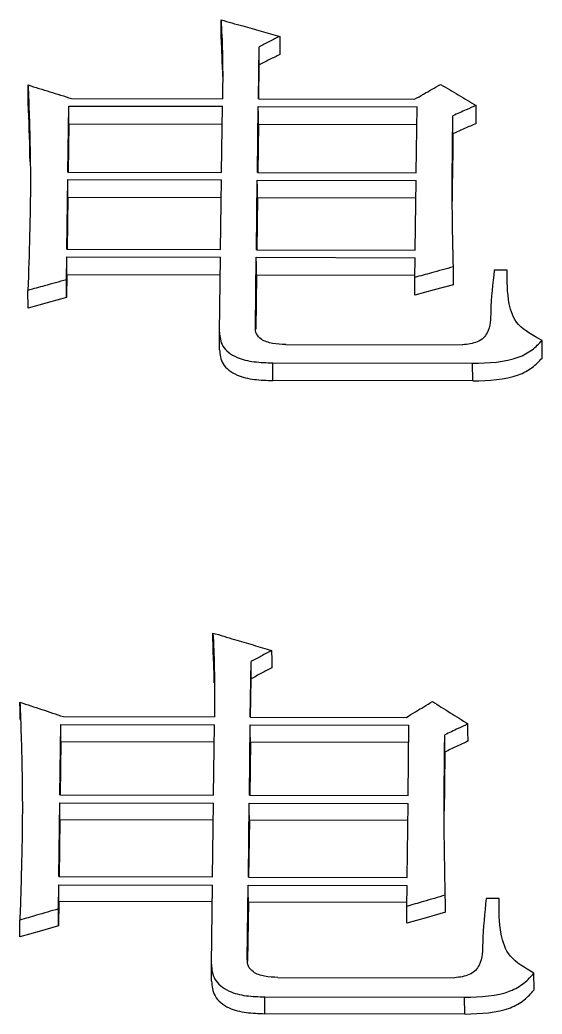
# Model space of a CAD drawing. Header units: millimetres. Extents: x 2448 to 4397, y 790 to 2168.
# Drawn here: x 2847.888 to 2849.873, y 1999.777 to 2003.553 of the extents above; entities that cross this region are included whole.
import ezdxf

# ---------------------------------------------------------------- set-up
doc = ezdxf.new("R2010")
doc.units = ezdxf.units.MM

msp = doc.modelspace()

# ---------------------------------------------------------------- linework, layer by layer
at = {"color": 7, "linetype": 'Continuous', "lineweight": 25}
for p, q in [((2848.6529, 2003.4838), (2848.6525, 2003.5527)), ((2848.7944, 2003.2525), (2848.7971, 2003.4508)), ((2848.7976, 2003.3821), (2848.7971, 2003.4508)), ((2848.7958, 2003.2525), (2848.7976, 2003.3821)), ((2848.6578, 2003.3643), (2848.6584, 2003.3371)), ((2848.0837, 2003.254), (2848.6581, 2003.2528)), ((2848.7944, 2003.2525), (2849.3882, 2003.2512)), ((2848.0702, 2002.9745), (2848.0736, 2003.2256)), ((2848.0736, 2003.2256), (2848.6577, 2003.2244)), ((2848.6543, 2002.9733), (2848.6577, 2003.2244)), ((2848.7906, 2002.973), (2848.794, 2003.2241)), ((2848.794, 2003.2241), (2849.3976, 2003.2228)), ((2849.3941, 2002.9717), (2849.3976, 2003.2228)), ((2848.074, 2003.1572), (2848.0715, 2002.9745)), ((2848.6568, 2003.156), (2848.074, 2003.1572)), ((2848.7944, 2003.1557), (2848.7919, 2002.973)), ((2849.3966, 2003.1543), (2848.7944, 2003.1557)), ((2849.5338, 2003.12), (2849.5334, 2003.1883)), ((2848.0702, 2002.9745), (2848.6543, 2002.9733)), ((2848.7906, 2002.973), (2849.3941, 2002.9717)), ((2848.0662, 2002.6813), (2848.0698, 2002.9459)), ((2848.0698, 2002.9459), (2848.6539, 2002.9446)), ((2848.6503, 2002.6801), (2848.6539, 2002.9446)), ((2848.7866, 2002.6798), (2848.7902, 2002.9443)), ((2848.7902, 2002.9443), (2849.3937, 2002.943)), ((2849.3902, 2002.6785), (2849.3937, 2002.943)), ((2848.0702, 2002.8779), (2848.0676, 2002.6813)), ((2848.653, 2002.8766), (2848.0702, 2002.8779)), ((2848.7906, 2002.8763), (2848.7879, 2002.6798)), ((2849.3928, 2002.875), (2848.7906, 2002.8763)), ((2848.0662, 2002.6813), (2848.6503, 2002.6801)), ((2848.7866, 2002.6798), (2849.3902, 2002.6785)), ((2848.0646, 2002.5657), (2848.0658, 2002.6525)), ((2848.0658, 2002.6525), (2848.6499, 2002.6512)), ((2848.0663, 2002.5848), (2848.0658, 2002.6525)), ((2848.6461, 2002.3671), (2848.6499, 2002.6512)), ((2848.7826, 2002.3842), (2848.7862, 2002.6509)), ((2848.7862, 2002.6509), (2849.3898, 2002.6496)), ((2849.3888, 2002.5744), (2849.3898, 2002.6496)), ((2849.7396, 2002.6026), (2849.6909, 2002.6027)), ((2848.0663, 2002.5848), (2848.0651, 2002.4982)), ((2848.649, 2002.5836), (2848.0663, 2002.5848)), ((2848.7866, 2002.5833), (2848.7839, 2002.3776)), ((2849.3889, 2002.582), (2848.7866, 2002.5833)), ((2849.3892, 2002.5069), (2849.3888, 2002.5744)), ((2847.9185, 2002.458), (2847.9181, 2002.5255)), ((2848.6466, 2002.2998), (2848.6461, 2002.3671)), ((2849.8728, 2002.2681), (2849.8724, 2002.3353)), ((2848.8986, 2002.3199), (2849.5705, 2002.3185)), ((2848.849, 2002.2501), (2849.6083, 2002.2484)), ((2848.8495, 2002.183), (2848.849, 2002.2501)), ((2849.6088, 2002.1813), (2849.6083, 2002.2484)), ((2849.6088, 2002.1813), (2848.8495, 2002.183)), ((2848.622, 2001.1583), (2848.6215, 2001.2239)), ((2848.7635, 2000.905), (2848.7662, 2001.1157)), ((2848.7666, 2001.0502), (2848.7662, 2001.1157)), ((2848.7648, 2000.905), (2848.7666, 2001.0502)), ((2848.6268, 2001.0355), (2848.6275, 2000.9946)), ((2848.0529, 2000.9065), (2848.6272, 2000.9053)), ((2848.7635, 2000.905), (2849.3574, 2000.9037)), ((2848.0394, 2000.6098), (2848.0427, 2000.8764)), ((2848.0427, 2000.8764), (2848.6269, 2000.8751)), ((2848.6235, 2000.6086), (2848.6269, 2000.8751)), ((2848.7598, 2000.6083), (2848.7631, 2000.8748)), ((2848.7631, 2000.8748), (2849.3667, 2000.8735)), ((2849.3634, 2000.607), (2849.3667, 2000.8735)), ((2848.0432, 2000.8112), (2848.0407, 2000.6098)), ((2848.626, 2000.81), (2848.0432, 2000.8112)), ((2849.503, 2000.7718), (2849.5026, 2000.837)), ((2848.7636, 2000.8097), (2848.7611, 2000.6083)), ((2849.3659, 2000.8083), (2848.7636, 2000.8097)), ((2848.0394, 2000.6098), (2848.6235, 2000.6086)), ((2848.7598, 2000.6083), (2849.3634, 2000.607)), ((2848.0356, 2000.2988), (2848.039, 2000.5794)), ((2848.039, 2000.5794), (2848.6231, 2000.5782)), ((2848.6197, 2000.2975), (2848.6231, 2000.5782)), ((2848.756, 2000.2972), (2848.7594, 2000.5779)), ((2848.7594, 2000.5779), (2849.363, 2000.5766)), ((2849.3595, 2000.2959), (2849.363, 2000.5766)), ((2848.0395, 2000.5147), (2848.0369, 2000.2988)), ((2848.6223, 2000.5134), (2848.0395, 2000.5147)), ((2848.7599, 2000.5131), (2848.7572, 2000.2972)), ((2849.3622, 2000.5118), (2848.7599, 2000.5131)), ((2848.0356, 2000.2988), (2848.6197, 2000.2975)), ((2848.756, 2000.2972), (2849.3595, 2000.2959)), ((2848.0341, 2000.1762), (2848.0352, 2000.2682)), ((2848.0352, 2000.2682), (2848.6193, 2000.2669)), ((2848.0357, 2000.2039), (2848.0352, 2000.2682)), ((2848.6156, 1999.9658), (2848.6193, 2000.2669)), ((2848.7521, 1999.984), (2848.7556, 2000.2666)), ((2848.7556, 2000.2666), (2849.3592, 2000.2653)), ((2849.3582, 2000.1856), (2849.3592, 2000.2653)), ((2849.709, 2000.2155), (2849.6604, 2000.2157)), ((2848.0357, 2000.2039), (2848.0346, 2000.1121)), ((2848.6185, 2000.2026), (2848.0357, 2000.2039)), ((2848.7561, 2000.2023), (2848.7533, 1999.9774)), ((2849.3584, 2000.201), (2848.7561, 2000.2023)), ((2849.3587, 2000.1214), (2849.3582, 2000.1856)), ((2847.888, 2000.0695), (2847.8875, 2000.1336)), ((2848.6161, 1999.9019), (2848.6156, 1999.9658)), ((2848.8681, 1999.9159), (2849.5401, 1999.9145)), ((2849.8424, 1999.8685), (2849.8419, 1999.9324)), ((2848.8186, 1999.8419), (2849.5779, 1999.8403)), ((2848.8191, 1999.7782), (2848.8186, 1999.8419)), ((2849.5784, 1999.7765), (2849.5779, 1999.8403)), ((2849.5784, 1999.7765), (2848.8191, 1999.7782))]:
    msp.add_line(p, q, dxfattribs=at)
at = {"color": 7, "linetype": 'Continuous', "lineweight": 25, "flags": 128}
for points in [[(2848.8756, 2003.4902), (2848.8758, 2003.4517), (2848.876, 2003.4214)], [(2847.9194, 2003.237), (2847.9191, 2003.2754), (2847.9189, 2003.3055)], [(2849.622, 2003.1595), (2849.6217, 2003.1979), (2849.6216, 2003.228)], [(2848.074, 2003.1572), (2848.0738, 2003.1955), (2848.0736, 2003.2256)], [(2848.7944, 2003.1557), (2848.7942, 2003.194), (2848.794, 2003.2241)], [(2848.0702, 2002.8779), (2848.07, 2002.916), (2848.0698, 2002.9459)], [(2848.7906, 2002.8763), (2848.7904, 2002.9144), (2848.7902, 2002.9443)], [(2848.7866, 2002.5833), (2848.7864, 2002.6211), (2848.7862, 2002.6509)], [(2849.5358, 2002.547), (2849.5355, 2002.5849), (2849.5353, 2002.6146)], [(2848.0651, 2002.4982), (2848.0648, 2002.536), (2848.0646, 2002.5657)], [(2849.5358, 2002.547), (2849.4625, 2002.527), (2849.3892, 2002.5069)], [(2848.0651, 2002.4982), (2847.9918, 2002.4781), (2847.9185, 2002.458)], [(2848.8446, 2001.1575), (2848.8449, 2001.1208), (2848.8451, 2001.092)], [(2847.8885, 2000.8959), (2847.8883, 2000.9325), (2847.888, 2000.9612)], [(2848.0432, 2000.8112), (2848.043, 2000.8477), (2848.0427, 2000.8764)], [(2848.7636, 2000.8097), (2848.7633, 2000.8461), (2848.7631, 2000.8748)], [(2849.5912, 2000.8139), (2849.5909, 2000.8504), (2849.5907, 2000.8791)], [(2848.0395, 2000.5147), (2848.0392, 2000.5509), (2848.039, 2000.5794)], [(2848.7599, 2000.5131), (2848.7596, 2000.5494), (2848.7594, 2000.5779)], [(2848.7561, 2000.2023), (2848.7558, 2000.2383), (2848.7556, 2000.2666)], [(2849.5052, 2000.164), (2849.505, 2000.2), (2849.5047, 2000.2283)], [(2848.0346, 2000.1121), (2848.0343, 2000.148), (2848.0341, 2000.1762)], [(2849.5052, 2000.164), (2849.432, 2000.1427), (2849.3587, 2000.1214)], [(2848.0346, 2000.1121), (2847.9613, 2000.0908), (2847.888, 2000.0695)]]:
    msp.add_lwpolyline(points, dxfattribs=at)
at = {"color": 7, "linetype": 'Continuous', "lineweight": 25}
for points, knots in [([(2848.6525, 2003.5527), (2848.6544, 2003.5124), (2848.6578, 2003.4424), (2848.6587, 2003.3424), (2848.6583, 2003.2827), (2848.6581, 2003.2528)], [0, 0, 0, 0, 0.405023, 0.702491, 1, 1, 1, 1]), ([(2848.6525, 2003.5527), (2848.68, 2003.545), (2848.7309, 2003.5308), (2848.8052, 2003.5099), (2848.8521, 2003.4968), (2848.8756, 2003.4902)], [0, 0, 0, 0, 0.369234, 0.684617, 1, 1, 1, 1]), ([(2848.6575, 2003.3641), (2848.6573, 2003.3747), (2848.6566, 2003.4147), (2848.6545, 2003.4545), (2848.6529, 2003.4838)], [0, 0, 0, 0, 0.263313, 1, 1, 1, 1]), ([(2848.8756, 2003.4902), (2848.869, 2003.4869), (2848.856, 2003.4804), (2848.8363, 2003.4705), (2848.8167, 2003.4607), (2848.8037, 2003.4541), (2848.7971, 2003.4508)], [0, 0, 0, 0, 0.25, 0.5, 0.75, 1, 1, 1, 1]), ([(2848.876, 2003.4214), (2848.8629, 2003.4149), (2848.8368, 2003.4018), (2848.8106, 2003.3887), (2848.7976, 2003.3821)], [0, 0, 0, 0, 0.4999986, 1, 1, 1, 1]), ([(2847.9189, 2003.3055), (2847.9204, 2003.2655), (2847.9247, 2003.1453), (2847.9291, 2002.9553), (2847.9253, 2002.7353), (2847.9205, 2002.5954), (2847.9181, 2002.5255)], [0, 0, 0, 0, 0.155596, 0.466799, 0.733371, 1, 1, 1, 1]), ([(2847.9189, 2003.3055), (2847.9464, 2003.2969), (2847.9876, 2003.2841), (2848.0425, 2003.2669), (2848.07, 2003.2583), (2848.0837, 2003.254)], [0, 0, 0, 0, 0.5, 0.75, 1, 1, 1, 1]), ([(2849.3882, 2003.2512), (2849.3995, 2003.2577), (2849.4214, 2003.2704), (2849.4542, 2003.2892), (2849.4756, 2003.3016), (2849.4864, 2003.3078)], [0, 0, 0, 0, 0.343704, 0.671852, 1, 1, 1, 1]), ([(2849.4864, 2003.3078), (2849.5089, 2003.2945), (2849.5427, 2003.2746), (2849.5878, 2003.2479), (2849.6103, 2003.2346), (2849.6216, 2003.228)], [0, 0, 0, 0, 0.5, 0.75, 1, 1, 1, 1]), ([(2847.9261, 2003.0137), (2847.9261, 2003.0201), (2847.9254, 2003.095), (2847.9222, 2003.1692), (2847.9194, 2003.237)], [0, 0, 0, 0, 0.08592, 1, 1, 1, 1]), ([(2849.6216, 2003.228), (2849.6092, 2003.2224), (2849.5883, 2003.213), (2849.5589, 2003.1998), (2849.5419, 2003.1922), (2849.5334, 2003.1883)], [0, 0, 0, 0, 0.420865, 0.710433, 1, 1, 1, 1]), ([(2849.5353, 2002.6146), (2849.5331, 2002.7146), (2849.5299, 2002.8607), (2849.5319, 2003.0515), (2849.5329, 2003.1427), (2849.5334, 2003.1883)], [0, 0, 0, 0, 0.520017, 0.760007, 1, 1, 1, 1]), ([(2849.622, 2003.1595), (2849.6073, 2003.1529), (2849.5779, 2003.1398), (2849.5485, 2003.1266), (2849.5338, 2003.12)], [0, 0, 0, 0, 0.499999, 1, 1, 1, 1]), ([(2849.5338, 2003.12), (2849.5334, 2003.0843), (2849.5327, 2003.0277), (2849.5323, 2002.9707), (2849.5322, 2002.9497)], [0, 0, 0, 0, 0.630793, 1, 1, 1, 1]), ([(2849.5317, 2002.8639), (2849.5317, 2002.8717), (2849.5317, 2002.8985), (2849.5319, 2002.9292), (2849.532, 2002.951)], [0, 0, 0, 0, 0.2904786, 1, 1, 1, 1]), ([(2849.5353, 2002.6146), (2849.5215, 2002.6108), (2849.4937, 2002.6032), (2849.4448, 2002.5898), (2849.4099, 2002.5802), (2849.3888, 2002.5744)], [0, 0, 0, 0, 0.284146, 0.568291, 1, 1, 1, 1]), ([(2849.6909, 2002.6027), (2849.6849, 2002.5506), (2849.6758, 2002.4715), (2849.6773, 2002.3823), (2849.6511, 2002.3439), (2849.6206, 2002.3244), (2849.5901, 2002.3208), (2849.5705, 2002.3185)], [0, 0, 0, 0, 0.492549, 0.748279, 0.813295, 0.880182, 1, 1, 1, 1]), ([(2849.8724, 2002.3353), (2849.8383, 2002.3538), (2849.7715, 2002.3901), (2849.7394, 2002.4909), (2849.7396, 2002.5602), (2849.7396, 2002.6026)], [0, 0, 0, 0, 0.288495, 0.565526, 1, 1, 1, 1]), ([(2848.0646, 2002.5657), (2848.0508, 2002.5619), (2848.023, 2002.5543), (2847.9741, 2002.5409), (2847.9392, 2002.5313), (2847.9181, 2002.5255)], [0, 0, 0, 0, 0.2841457, 0.5682914, 1, 1, 1, 1]), ([(2848.6461, 2002.3671), (2848.6477, 2002.3487), (2848.651, 2002.3114), (2848.7059, 2002.2686), (2848.7783, 2002.2522), (2848.8253, 2002.2508), (2848.849, 2002.2501)], [0, 0, 0, 0, 0.265821, 0.539796, 0.768083, 1, 1, 1, 1]), ([(2848.8986, 2002.3199), (2848.8817, 2002.3205), (2848.8485, 2002.3216), (2848.8055, 2002.3356), (2848.7843, 2002.36), (2848.7832, 2002.3762), (2848.7826, 2002.3842)], [0, 0, 0, 0, 0.294071, 0.578451, 0.79138, 1, 1, 1, 1]), ([(2849.6083, 2002.2484), (2849.6696, 2002.2502), (2849.7543, 2002.2528), (2849.8369, 2002.2979), (2849.8606, 2002.3229), (2849.8724, 2002.3353)], [0, 0, 0, 0, 0.570963, 0.788298, 1, 1, 1, 1]), ([(2848.6466, 2002.2998), (2848.6482, 2002.2815), (2848.6514, 2002.2443), (2848.7064, 2002.2015), (2848.7788, 2002.1851), (2848.8258, 2002.1837), (2848.8495, 2002.183)], [0, 0, 0, 0, 0.265628, 0.539552, 0.767941, 1, 1, 1, 1]), ([(2849.6088, 2002.1813), (2849.6701, 2002.1832), (2849.7547, 2002.1857), (2849.8373, 2002.2308), (2849.8611, 2002.2558), (2849.8728, 2002.2681)], [0, 0, 0, 0, 0.571133, 0.788422, 1, 1, 1, 1]), ([(2848.6215, 2001.2239), (2848.6235, 2001.1811), (2848.6268, 2001.1067), (2848.6277, 2001.0004), (2848.6274, 2000.937), (2848.6272, 2000.9053)], [0, 0, 0, 0, 0.405023, 0.702491, 1, 1, 1, 1]), ([(2848.6215, 2001.2239), (2848.649, 2001.2158), (2848.6999, 2001.2006), (2848.7742, 2001.1785), (2848.8211, 2001.1645), (2848.8446, 2001.1575)], [0, 0, 0, 0, 0.369234, 0.684617, 1, 1, 1, 1]), ([(2848.6265, 2001.0353), (2848.6263, 2001.0451), (2848.6256, 2001.0862), (2848.6236, 2001.1271), (2848.622, 2001.1583)], [0, 0, 0, 0, 0.238288, 1, 1, 1, 1]), ([(2848.8446, 2001.1575), (2848.8381, 2001.154), (2848.825, 2001.1471), (2848.8054, 2001.1366), (2848.7858, 2001.1261), (2848.7727, 2001.1192), (2848.7662, 2001.1157)], [0, 0, 0, 0, 0.25, 0.5, 0.75, 1, 1, 1, 1]), ([(2848.8451, 2001.092), (2848.832, 2001.085), (2848.8059, 2001.0711), (2848.7797, 2001.0572), (2848.7666, 2001.0502)], [0, 0, 0, 0, 0.499999, 1, 1, 1, 1]), ([(2849.3574, 2000.9037), (2849.3686, 2000.9106), (2849.3906, 2000.9241), (2849.4233, 2000.9441), (2849.4447, 2000.9572), (2849.4555, 2000.9638)], [0, 0, 0, 0, 0.343704, 0.671852, 1, 1, 1, 1]), ([(2849.4555, 2000.9638), (2849.478, 2000.9497), (2849.5118, 2000.9285), (2849.5569, 2000.9003), (2849.5794, 2000.8861), (2849.5907, 2000.8791)], [0, 0, 0, 0, 0.5, 0.75, 1, 1, 1, 1]), ([(2847.888, 2000.9612), (2847.8895, 2000.9186), (2847.8939, 2000.791), (2847.8984, 2000.5894), (2847.8947, 2000.356), (2847.8899, 2000.2077), (2847.8875, 2000.1336)], [0, 0, 0, 0, 0.155596, 0.466799, 0.733371, 1, 1, 1, 1]), ([(2847.888, 2000.9612), (2847.9155, 2000.9521), (2847.9567, 2000.9384), (2848.0117, 2000.9202), (2848.0391, 2000.9111), (2848.0529, 2000.9065)], [0, 0, 0, 0, 0.5, 0.75, 1, 1, 1, 1]), ([(2849.5907, 2000.8791), (2849.5783, 2000.8731), (2849.5575, 2000.8632), (2849.5281, 2000.8492), (2849.5111, 2000.841), (2849.5026, 2000.837)], [0, 0, 0, 0, 0.420865, 0.710433, 1, 1, 1, 1]), ([(2849.5047, 2000.2283), (2849.5025, 2000.3343), (2849.4992, 2000.4892), (2849.5011, 2000.6917), (2849.5021, 2000.7885), (2849.5026, 2000.837)], [0, 0, 0, 0, 0.520017, 0.760007, 1, 1, 1, 1]), ([(2849.5912, 2000.8139), (2849.5765, 2000.8069), (2849.5471, 2000.7929), (2849.5177, 2000.7789), (2849.503, 2000.7718)], [0, 0, 0, 0, 0.499999, 1, 1, 1, 1]), ([(2849.503, 2000.7718), (2849.5026, 2000.734), (2849.5019, 2000.6746), (2849.5016, 2000.6148), (2849.5015, 2000.5932)], [0, 0, 0, 0, 0.637949, 1, 1, 1, 1]), ([(2849.501, 2000.4887), (2849.501, 2000.4929), (2849.5009, 2000.5057), (2849.501, 2000.5386), (2849.5012, 2000.5711), (2849.5013, 2000.5947)], [0, 0, 0, 0, 0.118232, 0.360759, 1, 1, 1, 1]), ([(2849.5047, 2000.2283), (2849.4909, 2000.2242), (2849.4631, 2000.2162), (2849.4142, 2000.2019), (2849.3793, 2000.1918), (2849.3582, 2000.1856)], [0, 0, 0, 0, 0.284146, 0.568291, 1, 1, 1, 1]), ([(2849.6604, 2000.2157), (2849.6544, 2000.1605), (2849.6453, 2000.0766), (2849.6468, 1999.9821), (2849.6206, 1999.9414), (2849.5902, 1999.9207), (2849.5597, 1999.9169), (2849.5401, 1999.9145)], [0, 0, 0, 0, 0.4925654, 0.7481251, 0.8130919, 0.8799282, 1, 1, 1, 1]), ([(2849.8419, 1999.9324), (2849.8078, 1999.952), (2849.741, 1999.9904), (2849.7089, 2000.0972), (2849.709, 2000.1707), (2849.709, 2000.2155)], [0, 0, 0, 0, 0.288495, 0.565526, 1, 1, 1, 1]), ([(2848.0341, 2000.1762), (2848.0202, 2000.1722), (2847.9924, 2000.1641), (2847.9436, 2000.1499), (2847.9086, 2000.1397), (2847.8875, 2000.1336)], [0, 0, 0, 0, 0.284146, 0.568291, 1, 1, 1, 1]), ([(2848.8681, 1999.9159), (2848.8512, 1999.9165), (2848.818, 1999.9177), (2848.7751, 1999.9325), (2848.7538, 1999.9584), (2848.7527, 1999.9755), (2848.7521, 1999.984)], [0, 0, 0, 0, 0.294071, 0.578451, 0.79138, 1, 1, 1, 1]), ([(2848.6156, 1999.9658), (2848.6172, 1999.9464), (2848.6205, 1999.9069), (2848.6755, 1999.8616), (2848.7479, 1999.8441), (2848.7949, 1999.8427), (2848.8186, 1999.8419)], [0, 0, 0, 0, 0.265821, 0.539796, 0.768083, 1, 1, 1, 1]), ([(2849.5779, 1999.8403), (2849.6392, 1999.8422), (2849.7238, 1999.8449), (2849.8064, 1999.8927), (2849.8302, 1999.9193), (2849.8419, 1999.9324)], [0, 0, 0, 0, 0.570963, 0.788298, 1, 1, 1, 1]), ([(2848.6161, 1999.9019), (2848.6177, 1999.8825), (2848.621, 1999.8431), (2848.676, 1999.7978), (2848.7484, 1999.7804), (2848.7954, 1999.7789), (2848.8191, 1999.7782)], [0, 0, 0, 0, 0.265628, 0.539552, 0.767941, 1, 1, 1, 1]), ([(2849.5784, 1999.7765), (2849.6397, 1999.7785), (2849.7243, 1999.7812), (2849.8069, 1999.8289), (2849.8307, 1999.8554), (2849.8424, 1999.8685)], [0, 0, 0, 0, 0.571133, 0.788422, 1, 1, 1, 1])]:
    msp.add_open_spline(points, degree=3, knots=knots, dxfattribs=at)

doc.saveas('drawing.dxf')
